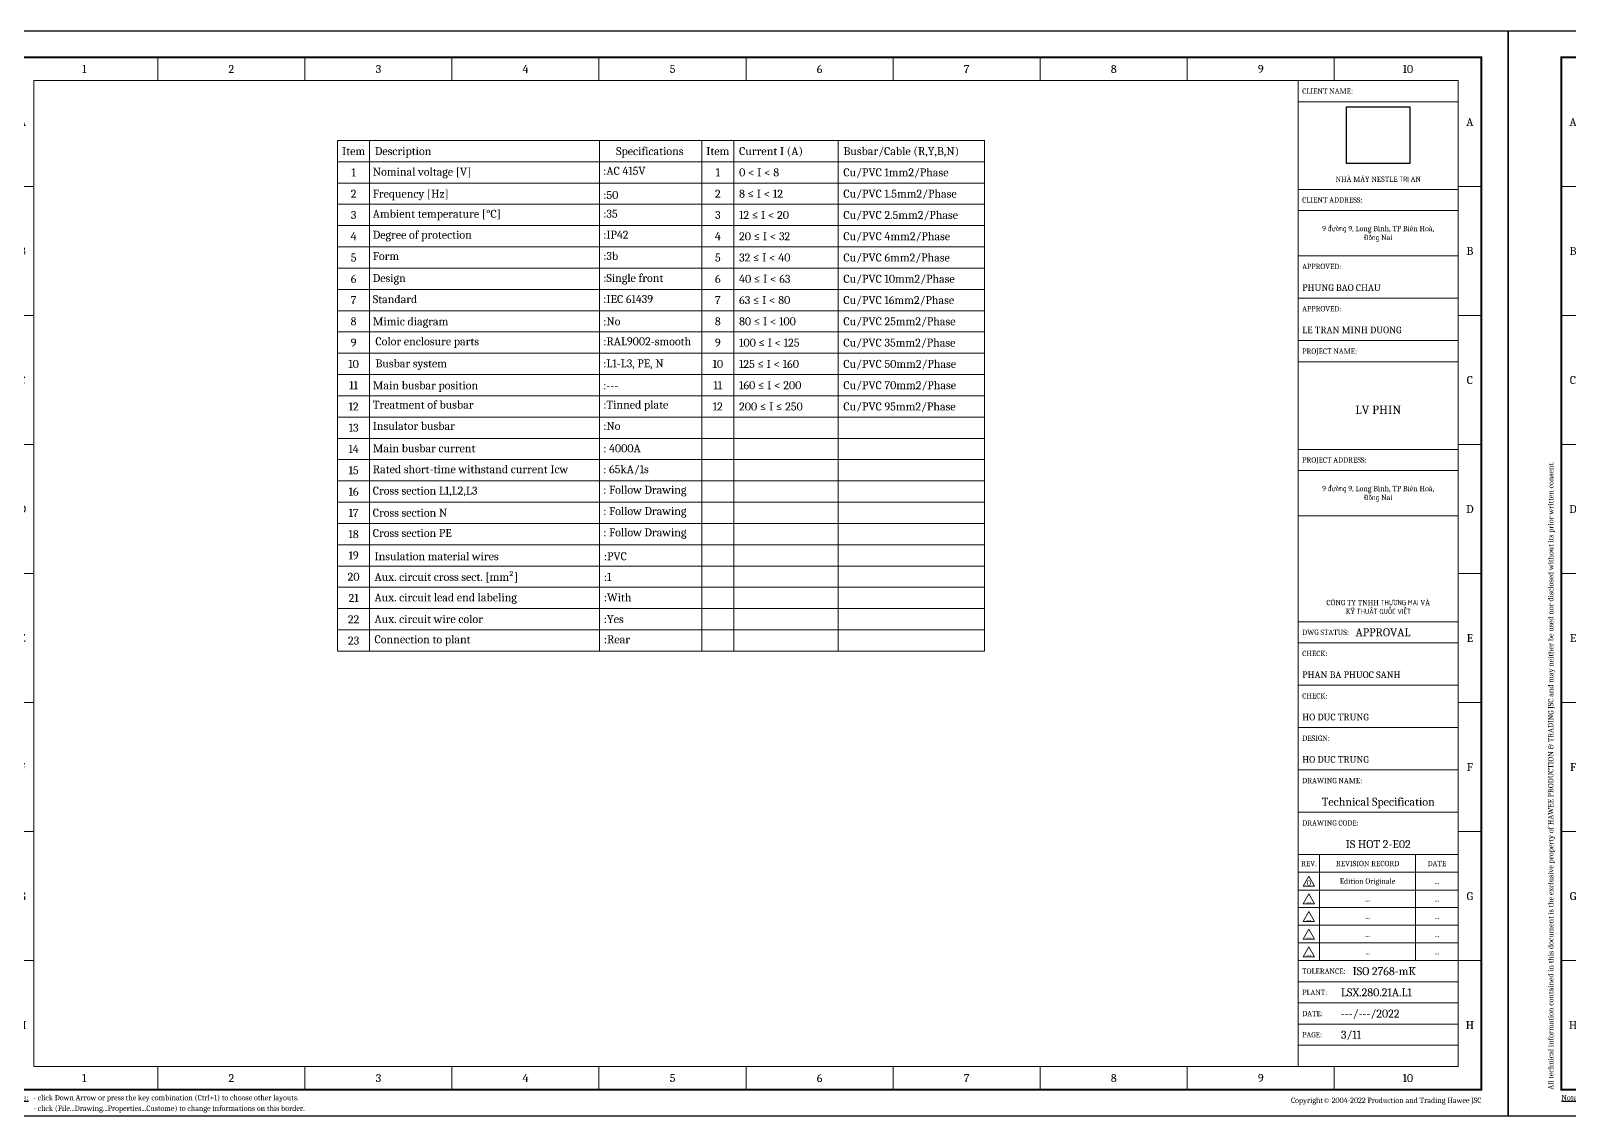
# Model space of a CAD drawing. Header units: millimetres. Extents: x -116965 to 323937, y 291661 to 566926.
# Drawn here: x -82912 to -74837, y 312088 to 317790 of the extents above; entities that cross this region are included whole.
import ezdxf
from ezdxf.enums import TextEntityAlignment as Align

# ---------------------------------------------------------------- set-up
doc = ezdxf.new("R2010")
doc.units = ezdxf.units.MM
doc.layers.get('0').update_dxf_attribs({"lineweight": 18})
doc.styles.add('hwBorder', font='Cambria.ttf')
doc.styles.add('hwTech', font='Cambria.ttf')
picture_1 = doc.add_image_def('image1.png', size_in_pixel=(430, 385))

# ---------------------------------------------------------------- blocks, each defined once
blk = doc.blocks.new('*U1980')
at = {"color": 5}
for p, q in [((37.57, 198.62), (37.57, 194.28)), ((65.14, 198.62), (65.14, 194.28)), ((92.7, 198.62), (92.7, 194.28)), ((120.27, 198.62), (120.27, 194.28)), ((147.84, 198.62), (147.84, 194.28)), ((175.41, 198.62), (175.41, 194.28)), ((202.98, 198.62), (202.98, 194.28)), ((230.54, 198.62), (230.54, 194.28)), ((258.11, 198.62), (258.11, 194.28)), ((10, 174.42), (14.34, 174.42)), ((285.68, 174.42), (281.34, 174.42)), ((10, 150.22), (14.34, 150.22)), ((285.68, 150.22), (281.34, 150.22)), ((10, 126.01), (14.34, 126.01)), ((285.68, 126.01), (281.34, 126.01)), ((10, 101.81), (14.34, 101.81)), ((285.68, 101.81), (281.34, 101.81)), ((10, 77.61), (14.34, 77.61)), ((285.68, 77.61), (281.34, 77.61)), ((10, 53.41), (14.34, 53.41)), ((285.68, 53.41), (281.34, 53.41)), ((10, 29.2), (14.34, 29.2)), ((285.68, 29.2), (281.34, 29.2)), ((37.57, 5), (37.57, 9.34)), ((65.14, 5), (65.14, 9.34)), ((92.7, 5), (92.7, 9.34)), ((120.27, 5), (120.27, 9.34)), ((147.84, 5), (147.84, 9.34)), ((175.41, 5), (175.41, 9.34)), ((202.98, 5), (202.98, 9.34)), ((230.54, 5), (230.54, 9.34)), ((258.11, 5), (258.11, 9.34))]:
    blk.add_line(p, q, dxfattribs=at)
at = {"color": 5, "const_width": 0.35}
blk.add_lwpolyline([(10, 198.62), (285.68, 198.62), (285.68, 5), (10, 5)], close=True, dxfattribs=at)
at = {"color": 5}
for points in [[(14.34, 194.28), (281.34, 194.28), (281.34, 9.34), (14.34, 9.34)], [(251.34, 194.28), (281.34, 194.28), (281.34, 190.31), (251.34, 190.31)], [(251.34, 190.31), (281.34, 190.31), (281.34, 173.87), (251.34, 173.87)], [(251.34, 173.87), (281.34, 173.87), (281.34, 169.9), (251.34, 169.9)], [(251.34, 173.87), (281.34, 173.87), (281.34, 169.9), (251.34, 169.9)], [(251.34, 169.9), (281.34, 169.9), (281.34, 153.45), (251.34, 153.45)], [(251.34, 169.9), (281.34, 169.9), (281.34, 161.4), (251.34, 161.4)], [(251.34, 161.4), (281.34, 161.4), (281.34, 153.45), (251.34, 153.45)], [(251.34, 153.45), (281.34, 153.45), (281.34, 145.51), (251.34, 145.51)], [(251.34, 145.51), (281.34, 145.51), (281.34, 141.54), (251.34, 141.54)], [(251.34, 141.54), (281.34, 141.54), (281.34, 125.1), (251.34, 125.1)], [(251.34, 125.1), (281.34, 125.1), (281.34, 121.12), (251.34, 121.12)], [(251.34, 121.12), (281.34, 121.12), (281.34, 112.63), (251.34, 112.63)], [(251.34, 92.76), (281.34, 92.76), (281.34, 112.63), (251.34, 112.63)], [(251.34, 92.76), (281.34, 92.76), (281.34, 88.79), (251.34, 88.79)], [(251.34, 80.85), (281.34, 80.85), (281.34, 88.79), (251.34, 88.79)], [(251.34, 72.9), (281.34, 72.9), (281.34, 80.85), (251.34, 80.85)], [(251.34, 64.96), (281.34, 64.96), (281.34, 72.9), (251.34, 72.9)], [(251.34, 57.01), (281.34, 57.01), (281.34, 64.96), (251.34, 64.96)], [(251.34, 49.07), (281.34, 49.07), (281.34, 57.01), (251.34, 57.01)], [(251.34, 49.07), (255.34, 49.07), (255.34, 45.76), (251.34, 45.76)], [(255.34, 49.07), (273.34, 49.07), (273.34, 45.76), (255.34, 45.76)], [(273.34, 49.07), (281.34, 49.07), (281.34, 45.76), (273.34, 45.76)], [(251.34, 45.76), (255.34, 45.76), (255.34, 42.44), (251.34, 42.44)], [(255.34, 45.76), (273.34, 45.76), (273.34, 42.44), (255.34, 42.44)], [(273.34, 45.76), (281.34, 45.76), (281.34, 42.44), (273.34, 42.44)], [(251.34, 42.44), (255.34, 42.44), (255.34, 39.13), (251.34, 39.13)], [(255.34, 42.44), (273.34, 42.44), (273.34, 39.13), (255.34, 39.13)], [(273.34, 42.44), (281.34, 42.44), (281.34, 39.13), (273.34, 39.13)], [(251.34, 39.13), (255.34, 39.13), (255.34, 35.82), (251.34, 35.82)], [(255.34, 39.13), (273.34, 39.13), (273.34, 35.82), (255.34, 35.82)], [(273.34, 39.13), (281.34, 39.13), (281.34, 35.82), (273.34, 35.82)], [(251.34, 35.82), (255.34, 35.82), (255.34, 32.51), (251.34, 32.51)], [(255.34, 35.82), (273.34, 35.82), (273.34, 32.51), (255.34, 32.51)], [(273.34, 35.82), (281.34, 35.82), (281.34, 32.51), (273.34, 32.51)], [(251.34, 32.51), (255.34, 32.51), (255.34, 29.2), (251.34, 29.2)], [(255.34, 32.51), (273.34, 32.51), (273.34, 29.2), (255.34, 29.2)], [(273.34, 32.51), (281.34, 32.51), (281.34, 29.2), (273.34, 29.2)], [(251.34, 29.2), (281.34, 29.2), (281.34, 25.23), (251.34, 25.23)], [(251.34, 25.23), (281.34, 25.23), (281.34, 21.26), (251.34, 21.26)], [(251.34, 21.26), (281.34, 21.26), (281.34, 17.28), (251.34, 17.28)], [(251.34, 17.28), (281.34, 17.28), (281.34, 13.31), (251.34, 13.31)], [(251.34, 13.31), (281.34, 13.31), (281.34, 9.34), (251.34, 9.34)]]:
    blk.add_lwpolyline(points, close=True, dxfattribs=at)
at = {"color": 253}
for points in [[(253.34, 45.04), (252.26, 43.16), (254.42, 43.16)], [(253.34, 41.73), (252.26, 39.85), (254.42, 39.85)], [(253.34, 38.42), (252.26, 36.54), (254.42, 36.54)], [(253.34, 35.11), (252.26, 33.23), (254.42, 33.23)], [(253.34, 31.8), (252.26, 29.92), (254.42, 29.92)]]:
    blk.add_lwpolyline(points, close=True, dxfattribs=at)
at = {"layer": 'Defpoints', "color": 4}
blk.add_lwpolyline([(0, 203.62), (290.68, 203.62), (290.68, 0), (0, 0)], close=True, dxfattribs=at)
at = {"color": 253, "style": 'hwBorder'}
for s, height, p in [('1', 1.5, (23.78, 196.45)), ('2', 1.5, (51.35, 196.45)), ('3', 1.5, (78.92, 196.45)), ('4', 1.5, (106.49, 196.45)), ('5', 1.5, (134.06, 196.45)), ('6', 1.5, (161.62, 196.45)), ('7', 1.5, (189.19, 196.45)), ('8', 1.5, (216.76, 196.45)), ('9', 1.5, (244.33, 196.45)), ('10', 1.5, (271.89, 196.45)), ('A', 1.5, (12.17, 186.52)), ('A', 1.5, (283.51, 186.52)), ('B', 1.5, (12.17, 162.32)), ('B', 1.5, (283.51, 162.32)), ('C', 1.5, (12.17, 138.11)), ('C', 1.5, (283.51, 138.11)), ('D', 1.5, (12.17, 113.91)), ('D', 1.5, (283.51, 113.91)), ('E', 1.5, (12.17, 89.71)), ('E', 1.5, (283.51, 89.71)), ('F', 1.5, (12.17, 65.51)), ('F', 1.5, (283.51, 65.51)), ('REV.', 1, (253.34, 47.41)), ('REVISION RECORD', 1, (264.34, 47.41)), ('DATE', 1, (277.34, 47.41)), ('G', 1.5, (12.17, 41.3)), ('G', 1.5, (283.51, 41.3)), ('H', 1.5, (12.17, 17.1)), ('H', 1.5, (283.51, 17.1)), ('1', 1.5, (23.78, 7.17)), ('2', 1.5, (51.35, 7.17)), ('3', 1.5, (78.92, 7.17)), ('4', 1.5, (106.49, 7.17)), ('5', 1.5, (134.06, 7.17)), ('6', 1.5, (161.62, 7.17)), ('7', 1.5, (189.19, 7.17)), ('8', 1.5, (216.76, 7.17)), ('9', 1.5, (244.33, 7.17)), ('10', 1.5, (271.89, 7.17))]:
    blk.add_text(s, height=height, dxfattribs=at).set_placement(p, align=Align.MIDDLE_CENTER)
for s, height, p in [('CLIENT NAME:', 1, (252.09, 192.3)), ('CLIENT ADDRESS:', 1, (252.09, 171.88)), ('APPROVED:', 1, (252.09, 159.41)), ('PHUNG BAO CHAU', 1.25, (252.09, 155.44)), ('APPROVED:', 1, (252.09, 151.47)), ('LE TRAN MINH DUONG', 1.25, (252.09, 147.5)), ('PROJECT NAME:', 1, (252.09, 143.52)), ('PROJECT ADDRESS:', 1, (252.09, 123.11)), ('DWG STATUS:', 1, (252.09, 90.78)), ('CHECK:', 1, (252.09, 86.81)), ('PHAN BA PHUOC SANH', 1.25, (252.09, 82.83)), ('CHECK:', 1, (252.09, 78.86)), ('HO DUC TRUNG', 1.25, (252.09, 74.89)), ('DESIGN:', 1, (252.09, 70.92)), ('HO DUC TRUNG', 1.25, (252.09, 66.94)), ('DRAWING NAME:', 1, (252.09, 62.97)), ('DRAWING CODE:', 1, (252.09, 55.02)), ('TOLERANCE:', 1, (252.09, 27.22)), ('PLANT:', 1, (252.09, 23.24)), ('LSX.280.21A.L1', 1.5, (259.34, 23.24)), ('DATE:', 1, (252.09, 19.27)), ('---/---/2022', 1.5, (259.34, 19.27)), ('PAGE:', 1, (252.09, 15.3))]:
    blk.add_text(s, height=height, dxfattribs=at).set_placement(p, align=Align.MIDDLE_LEFT)
blk.add_text('All technical information contained in this document is the exclusive property of HAWEE PRODUCTION & TRADING JSC and may neither be used nor disclosed without its prior written consent. ', height=1, rotation=90, dxfattribs=at).set_placement((8, 5), align=Align.MIDDLE_LEFT)
at = {"color": 6, "style": 'hwBorder'}
blk.add_text('APPROVAL', height=1.5, dxfattribs=at).set_placement((262.09, 90.78), align=Align.MIDDLE_LEFT)
at = {"color": 253, "style": 'hwBorder'}
blk.add_text('Copyright© 2004-2022 Production and Trading Hawee JSC', height=1, dxfattribs=at).set_placement((285.68, 3), align=Align.MIDDLE_RIGHT)
at = {"color": 253, "char_height": 1, "attachment_point": 5, "style": 'hwBorder'}
for s, insert in [('NHÀ MÁY NESTLE TRỊ AN', (266.34, 175.67)), ('CÔNG TY TNHH THƯƠNG MẠI VÀ KỸ THUẬT QUỐC VIỆT', (266.34, 95.42))]:
    blk.add_mtext_dynamic_manual_height_columns(s, width=20.9263, gutter_width=12.5, heights=[0], dxfattribs=dict(at, insert=insert))
at = {"color": 253, "char_height": 1, "width": 30, "attachment_point": 5, "style": 'hwBorder'}
for insert in [(266.34, 165.54), (266.34, 116.77)]:
    blk.add_mtext('9 đường 9, Long Bình, TP Biên Hoà,\\PĐồng Nai', dxfattribs=dict(at, insert=insert))
at = {"color": 253, "insert": (266.34, 132.52), "char_height": 1.6, "width": 30, "attachment_point": 5, "line_spacing_factor": 0.75, "style": 'hwBorder'}
blk.add_mtext('LV PHIN', dxfattribs=at)
at = {"color": 6, "style": 'hwBorder', "flags": 8}
for tag, p in [("DWG'SNAME", (266.34, 59)), ("DWG'SCODE2", (266.34, 51.05))]:
    blk.add_attdef(tag, text='', height=1.5, dxfattribs=at).set_placement(p, align=Align.MIDDLE_CENTER)
at = {"color": 253, "style": 'hwBorder', "flags": 8}
for tag, p in [('REV_0', (253.34, 43.79)), ('REV_MODIFY0', (264.34, 44.1)), ('REV_DATE0', (277.34, 44.1)), ('REV_1', (253.34, 40.48)), ('REV_MODIFY1', (264.34, 40.79)), ('REV_DATE1', (277.34, 40.79)), ('REV_2', (253.34, 37.17)), ('REV_MODIFY2', (264.34, 37.48)), ('REV_DATE2', (277.34, 37.48)), ('REV_MODIFY3', (264.34, 34.17)), ('REV_DATE3', (277.34, 34.17)), ('REV_3', (253.34, 33.86)), ('REV_4', (253.34, 30.55)), ('REV_MODIFY4', (264.34, 30.86)), ('REV_DATE4', (277.34, 30.86))]:
    blk.add_attdef(tag, text='', height=1, dxfattribs=at).set_placement(p, align=Align.MIDDLE_CENTER)
at = {"color": 6, "style": 'hwBorder', "flags": 8}
for tag, p in [('TOLERANCE', (261.54, 27.22)), ('PAGE', (259.34, 15.3))]:
    blk.add_attdef(tag, text='', height=1.5, dxfattribs=at).set_placement(p, align=Align.MIDDLE_LEFT)
at = {"layer": 'Defpoints', "color": 253, "style": 'hwBorder'}
for s, p in [('%%UNote:', (10, 3.5)), ('- click Down Arrow or press the key combination (Ctrl+1) to choose other layouts.', (14.23, 3.5)), ('- click (File...Drawing...Properties...Custome) to change informations on this border.', (14.23, 1.5))]:
    blk.add_text(s, height=1, dxfattribs=at).set_placement(p, align=Align.MIDDLE_LEFT)
at = {"lineweight": -3, "ltscale": 5}
image = blk.add_image(picture_1, insert=(260.4, 178.75), size_in_units=(11.87, 10.63), dxfattribs=at)
image.dxf.flags = 7

msp = doc.modelspace()

# ---------------------------------------------------------------- linework, layer by layer
at = {"color": 0}
for points in [[(-81301.422602, 317101.569188), (-81133.772042, 317101.569188), (-81133.772042, 317213.336228), (-81301.422602, 317213.336228)], [(-81133.772042, 317101.569188), (-79927.632498, 317101.569188), (-79927.632498, 317213.336228), (-81133.772042, 317213.336228)], [(-79927.632498, 317101.569188), (-79389.589136, 317101.569188), (-79389.589136, 317213.336228), (-79927.632498, 317213.336228)], [(-79389.589136, 317101.569188), (-79221.938576, 317101.569188), (-79221.938576, 317213.336228), (-79389.589136, 317213.336228)], [(-79221.938576, 317101.569188), (-78674.745776, 317101.569188), (-78674.745776, 317213.336228), (-79221.938576, 317213.336228)], [(-78674.745776, 317101.569188), (-77906.347376, 317101.569188), (-77906.347376, 317213.336228), (-78674.745776, 317213.336228)], [(-81301.422602, 316989.802148), (-81133.772042, 316989.802148), (-81133.772042, 317101.569188), (-81301.422602, 317101.569188)], [(-81133.772042, 316989.802148), (-79927.632498, 316989.802148), (-79927.632498, 317101.569188), (-81133.772042, 317101.569188)], [(-79927.632498, 316989.802148), (-79389.589136, 316989.802148), (-79389.589136, 317101.569188), (-79927.632498, 317101.569188)], [(-79389.589136, 316989.802148), (-79221.938576, 316989.802148), (-79221.938576, 317101.569188), (-79389.589136, 317101.569188)], [(-79221.938576, 316989.802148), (-78674.745776, 316989.802148), (-78674.745776, 317101.569188), (-79221.938576, 317101.569188)], [(-78674.745776, 316989.802148), (-77906.347376, 316989.802148), (-77906.347376, 317101.569188), (-78674.745776, 317101.569188)], [(-81301.422602, 316878.035108), (-81133.772042, 316878.035108), (-81133.772042, 316989.802148), (-81301.422602, 316989.802148)], [(-81133.772042, 316878.035108), (-79927.632498, 316878.035108), (-79927.632498, 316989.802148), (-81133.772042, 316989.802148)], [(-79927.632498, 316878.035108), (-79389.589136, 316878.035108), (-79389.589136, 316989.802148), (-79927.632498, 316989.802148)], [(-79389.589136, 316878.035108), (-79221.938576, 316878.035108), (-79221.938576, 316989.802148), (-79389.589136, 316989.802148)], [(-79221.938576, 316878.035108), (-78674.745776, 316878.035108), (-78674.745776, 316989.802148), (-79221.938576, 316989.802148)], [(-78674.745776, 316878.035108), (-77906.347376, 316878.035108), (-77906.347376, 316989.802148), (-78674.745776, 316989.802148)], [(-78674.745776, 316878.035108), (-77906.347376, 316878.035108), (-77906.347376, 316989.802148), (-78674.745776, 316989.802148)], [(-81301.422602, 316766.268068), (-81133.772042, 316766.268068), (-81133.772042, 316878.035108), (-81301.422602, 316878.035108)], [(-81133.772042, 316766.268068), (-79927.632498, 316766.268068), (-79927.632498, 316878.035108), (-81133.772042, 316878.035108)], [(-79927.632498, 316766.268068), (-79389.589136, 316766.268068), (-79389.589136, 316878.035108), (-79927.632498, 316878.035108)], [(-79389.589136, 316766.268068), (-79221.938576, 316766.268068), (-79221.938576, 316878.035108), (-79389.589136, 316878.035108)], [(-78674.745776, 316766.268068), (-77906.347376, 316766.268068), (-77906.347376, 316878.035108), (-78674.745776, 316878.035108)], [(-81301.422602, 316654.501028), (-81133.772042, 316654.501028), (-81133.772042, 316766.268068), (-81301.422602, 316766.268068)], [(-81133.772042, 316654.501028), (-79927.632498, 316654.501028), (-79927.632498, 316766.268068), (-81133.772042, 316766.268068)], [(-79927.632498, 316654.501028), (-79389.589136, 316654.501028), (-79389.589136, 316766.268068), (-79927.632498, 316766.268068)], [(-79389.589136, 316654.501028), (-79221.938576, 316654.501028), (-79221.938576, 316766.268068), (-79389.589136, 316766.268068)], [(-79221.938576, 316654.501028), (-78674.745776, 316654.501028), (-78674.745776, 316766.268068), (-79221.938576, 316766.268068)], [(-78674.745776, 316654.501028), (-77906.347376, 316654.501028), (-77906.347376, 316766.268068), (-78674.745776, 316766.268068)], [(-81301.422602, 316542.733988), (-81133.772042, 316542.733988), (-81133.772042, 316654.501028), (-81301.422602, 316654.501028)], [(-81133.772042, 316542.733988), (-79927.632498, 316542.733988), (-79927.632498, 316654.501028), (-81133.772042, 316654.501028)], [(-79927.632498, 316542.733988), (-79389.589136, 316542.733988), (-79389.589136, 316654.501028), (-79927.632498, 316654.501028)], [(-79389.589136, 316542.733988), (-79221.938576, 316542.733988), (-79221.938576, 316654.501028), (-79389.589136, 316654.501028)], [(-78674.745776, 316542.733988), (-77906.347376, 316542.733988), (-77906.347376, 316654.501028), (-78674.745776, 316654.501028)], [(-81301.422602, 316430.966948), (-81133.772042, 316430.966948), (-81133.772042, 316542.733988), (-81301.422602, 316542.733988)], [(-81133.772042, 316430.966948), (-79927.632498, 316430.966948), (-79927.632498, 316542.733988), (-81133.772042, 316542.733988)], [(-79927.632498, 316430.966948), (-79389.589136, 316430.966948), (-79389.589136, 316542.733988), (-79927.632498, 316542.733988)], [(-79389.589136, 316430.966948), (-79221.938576, 316430.966948), (-79221.938576, 316542.733988), (-79389.589136, 316542.733988)], [(-79221.938576, 316430.966948), (-78674.745776, 316430.966948), (-78674.745776, 316542.733988), (-79221.938576, 316542.733988)], [(-78674.745776, 316430.966948), (-77906.347376, 316430.966948), (-77906.347376, 316542.733988), (-78674.745776, 316542.733988)], [(-81301.422602, 316319.199908), (-81133.772042, 316319.199908), (-81133.772042, 316430.966948), (-81301.422602, 316430.966948)], [(-81133.772042, 316319.199908), (-79927.632498, 316319.199908), (-79927.632498, 316430.966948), (-81133.772042, 316430.966948)], [(-79927.632498, 316319.199908), (-79389.589136, 316319.199908), (-79389.589136, 316430.966948), (-79927.632498, 316430.966948)], [(-79389.589136, 316319.199908), (-79221.938576, 316319.199908), (-79221.938576, 316430.966948), (-79389.589136, 316430.966948)], [(-79221.938576, 316319.199908), (-78674.745776, 316319.199908), (-78674.745776, 316430.966948), (-79221.938576, 316430.966948)], [(-78674.745776, 316319.199908), (-77906.347376, 316319.199908), (-77906.347376, 316430.966948), (-78674.745776, 316430.966948)], [(-81301.422602, 316207.432868), (-81133.772042, 316207.432868), (-81133.772042, 316319.199908), (-81301.422602, 316319.199908)], [(-81133.772042, 316207.432868), (-79927.632498, 316207.432868), (-79927.632498, 316319.199908), (-81133.772042, 316319.199908)], [(-79927.632498, 316207.432868), (-79389.589136, 316207.432868), (-79389.589136, 316319.199908), (-79927.632498, 316319.199908)], [(-79389.589136, 316207.432868), (-79221.938576, 316207.432868), (-79221.938576, 316319.199908), (-79389.589136, 316319.199908)], [(-79221.938576, 316207.432868), (-78674.745776, 316207.432868), (-78674.745776, 316319.199908), (-79221.938576, 316319.199908)], [(-78674.745776, 316207.432868), (-77906.347376, 316207.432868), (-77906.347376, 316319.199908), (-78674.745776, 316319.199908)], [(-81301.422602, 316095.665828), (-81133.772042, 316095.665828), (-81133.772042, 316207.432868), (-81301.422602, 316207.432868)], [(-81133.772042, 316095.665828), (-79927.632498, 316095.665828), (-79927.632498, 316207.432868), (-81133.772042, 316207.432868)], [(-79927.632498, 316095.665828), (-79389.589136, 316095.665828), (-79389.589136, 316207.432868), (-79927.632498, 316207.432868)], [(-79389.589136, 316095.665828), (-79221.938576, 316095.665828), (-79221.938576, 316207.432868), (-79389.589136, 316207.432868)], [(-79221.938576, 316095.665828), (-78674.745776, 316095.665828), (-78674.745776, 316207.432868), (-79221.938576, 316207.432868)], [(-78674.745776, 316095.665828), (-77906.347376, 316095.665828), (-77906.347376, 316207.432868), (-78674.745776, 316207.432868)], [(-81301.422602, 315983.898788), (-81133.772042, 315983.898788), (-81133.772042, 316095.665828), (-81301.422602, 316095.665828)], [(-81133.772042, 315983.898788), (-79927.632498, 315983.898788), (-79927.632498, 316095.665828), (-81133.772042, 316095.665828)], [(-79927.632498, 315983.898788), (-79389.589136, 315983.898788), (-79389.589136, 316095.665828), (-79927.632498, 316095.665828)], [(-79389.589136, 315983.898788), (-79221.938576, 315983.898788), (-79221.938576, 316095.665828), (-79389.589136, 316095.665828)], [(-79221.938576, 315983.898788), (-78674.745776, 315983.898788), (-78674.745776, 316095.665828), (-79221.938576, 316095.665828)], [(-78674.745776, 315983.898788), (-77906.347376, 315983.898788), (-77906.347376, 316095.665828), (-78674.745776, 316095.665828)], [(-81301.422602, 315872.131748), (-81133.772042, 315872.131748), (-81133.772042, 315983.898788), (-81301.422602, 315983.898788)], [(-81133.772042, 315872.131748), (-79927.632498, 315872.131748), (-79927.632498, 315983.898788), (-81133.772042, 315983.898788)], [(-79927.632498, 315872.131748), (-79389.589136, 315872.131748), (-79389.589136, 315983.898788), (-79927.632498, 315983.898788)], [(-79389.589136, 315872.131748), (-79221.938576, 315872.131748), (-79221.938576, 315983.898788), (-79389.589136, 315983.898788)], [(-79221.938576, 315872.131748), (-78674.745776, 315872.131748), (-78674.745776, 315983.898788), (-79221.938576, 315983.898788)], [(-78674.745776, 315872.131748), (-77906.347376, 315872.131748), (-77906.347376, 315983.898788), (-78674.745776, 315983.898788)], [(-81301.422602, 315760.364708), (-81133.772042, 315760.364708), (-81133.772042, 315872.131748), (-81301.422602, 315872.131748)], [(-81133.772042, 315760.364708), (-79927.632498, 315760.364708), (-79927.632498, 315872.131748), (-81133.772042, 315872.131748)], [(-79927.632498, 315760.364708), (-79389.589136, 315760.364708), (-79389.589136, 315872.131748), (-79927.632498, 315872.131748)], [(-79389.589136, 315760.364708), (-79221.938576, 315760.364708), (-79221.938576, 315872.131748), (-79389.589136, 315872.131748)], [(-79221.938576, 315760.364708), (-78674.745776, 315760.364708), (-78674.745776, 315872.131748), (-79221.938576, 315872.131748)], [(-78674.745776, 315760.364708), (-77906.347376, 315760.364708), (-77906.347376, 315872.131748), (-78674.745776, 315872.131748)], [(-81301.422602, 315648.597668), (-81133.772042, 315648.597668), (-81133.772042, 315760.364708), (-81301.422602, 315760.364708)], [(-81133.772042, 315648.597668), (-79927.632498, 315648.597668), (-79927.632498, 315760.364708), (-81133.772042, 315760.364708)], [(-79927.632498, 315648.597668), (-79389.589136, 315648.597668), (-79389.589136, 315760.364708), (-79927.632498, 315760.364708)], [(-79389.589136, 315648.597668), (-79221.938576, 315648.597668), (-79221.938576, 315760.364708), (-79389.589136, 315760.364708)], [(-79221.938576, 315648.597668), (-78674.745776, 315648.597668), (-78674.745776, 315760.364708), (-79221.938576, 315760.364708)], [(-78674.745776, 315648.597668), (-77906.347376, 315648.597668), (-77906.347376, 315760.364708), (-78674.745776, 315760.364708)], [(-81301.422602, 315536.830628), (-81133.772042, 315536.830628), (-81133.772042, 315648.597668), (-81301.422602, 315648.597668)], [(-81133.772042, 315536.830628), (-79927.632498, 315536.830628), (-79927.632498, 315648.597668), (-81133.772042, 315648.597668)], [(-79927.632498, 315536.830628), (-79389.589136, 315536.830628), (-79389.589136, 315648.597668), (-79927.632498, 315648.597668)], [(-79389.589136, 315536.830628), (-79221.938576, 315536.830628), (-79221.938576, 315648.597668), (-79389.589136, 315648.597668)], [(-79221.938576, 315536.830628), (-78674.745776, 315536.830628), (-78674.745776, 315648.597668), (-79221.938576, 315648.597668)], [(-78674.745776, 315536.830628), (-77906.347376, 315536.830628), (-77906.347376, 315648.597668), (-78674.745776, 315648.597668)], [(-81301.422602, 315425.063588), (-81133.772042, 315425.063588), (-81133.772042, 315536.830628), (-81301.422602, 315536.830628)], [(-81133.772042, 315425.063588), (-79927.632498, 315425.063588), (-79927.632498, 315536.830628), (-81133.772042, 315536.830628)], [(-79927.632498, 315425.063588), (-79389.589136, 315425.063588), (-79389.589136, 315536.830628), (-79927.632498, 315536.830628)], [(-79389.589136, 315425.063588), (-79221.938576, 315425.063588), (-79221.938576, 315536.830628), (-79389.589136, 315536.830628)], [(-79221.938576, 315425.063588), (-78674.745776, 315425.063588), (-78674.745776, 315536.830628), (-79221.938576, 315536.830628)], [(-78674.745776, 315425.063588), (-77906.347376, 315425.063588), (-77906.347376, 315536.830628), (-78674.745776, 315536.830628)], [(-81301.422602, 315313.296548), (-81133.772042, 315313.296548), (-81133.772042, 315425.063588), (-81301.422602, 315425.063588)], [(-81133.772042, 315313.296548), (-79927.632498, 315313.296548), (-79927.632498, 315425.063588), (-81133.772042, 315425.063588)], [(-79927.632498, 315313.296548), (-79389.589136, 315313.296548), (-79389.589136, 315425.063588), (-79927.632498, 315425.063588)], [(-79389.589136, 315313.296548), (-79221.938576, 315313.296548), (-79221.938576, 315425.063588), (-79389.589136, 315425.063588)], [(-79221.938576, 315313.296548), (-78674.745776, 315313.296548), (-78674.745776, 315425.063588), (-79221.938576, 315425.063588)], [(-78674.745776, 315313.296548), (-77906.347376, 315313.296548), (-77906.347376, 315425.063588), (-78674.745776, 315425.063588)], [(-81301.422602, 315201.529508), (-81133.772042, 315201.529508), (-81133.772042, 315313.296548), (-81301.422602, 315313.296548)], [(-81133.772042, 315201.529508), (-79927.632498, 315201.529508), (-79927.632498, 315313.296548), (-81133.772042, 315313.296548)], [(-79927.632498, 315201.529508), (-79389.589136, 315201.529508), (-79389.589136, 315313.296548), (-79927.632498, 315313.296548)], [(-79389.589136, 315201.529508), (-79221.938576, 315201.529508), (-79221.938576, 315313.296548), (-79389.589136, 315313.296548)], [(-79221.938576, 315201.529508), (-78674.745776, 315201.529508), (-78674.745776, 315313.296548), (-79221.938576, 315313.296548)], [(-78674.745776, 315201.529508), (-77906.347376, 315201.529508), (-77906.347376, 315313.296548), (-78674.745776, 315313.296548)], [(-81301.422602, 315089.762468), (-81133.772042, 315089.762468), (-81133.772042, 315201.529508), (-81301.422602, 315201.529508)], [(-81133.772042, 315089.762468), (-79927.632498, 315089.762468), (-79927.632498, 315201.529508), (-81133.772042, 315201.529508)], [(-79927.632498, 315089.762468), (-79389.589136, 315089.762468), (-79389.589136, 315201.529508), (-79927.632498, 315201.529508)], [(-79389.589136, 315089.762468), (-79221.938576, 315089.762468), (-79221.938576, 315201.529508), (-79389.589136, 315201.529508)], [(-79221.938576, 315089.762468), (-78674.745776, 315089.762468), (-78674.745776, 315201.529508), (-79221.938576, 315201.529508)], [(-78674.745776, 315089.762468), (-77906.347376, 315089.762468), (-77906.347376, 315201.529508), (-78674.745776, 315201.529508)], [(-81301.422602, 314977.995428), (-81133.772042, 314977.995428), (-81133.772042, 315089.762468), (-81301.422602, 315089.762468)], [(-81133.772042, 314977.995428), (-79927.632498, 314977.995428), (-79927.632498, 315089.762468), (-81133.772042, 315089.762468)], [(-79927.632498, 314977.995428), (-79389.589136, 314977.995428), (-79389.589136, 315089.762468), (-79927.632498, 315089.762468)], [(-79389.589136, 314977.995428), (-79221.938576, 314977.995428), (-79221.938576, 315089.762468), (-79389.589136, 315089.762468)], [(-79221.938576, 314977.995428), (-78674.745776, 314977.995428), (-78674.745776, 315089.762468), (-79221.938576, 315089.762468)], [(-78674.745776, 314977.995428), (-77906.347376, 314977.995428), (-77906.347376, 315089.762468), (-78674.745776, 315089.762468)], [(-81301.422602, 314866.228388), (-81133.772042, 314866.228388), (-81133.772042, 314977.995428), (-81301.422602, 314977.995428)], [(-81133.772042, 314866.228388), (-79927.632498, 314866.228388), (-79927.632498, 314977.995428), (-81133.772042, 314977.995428)], [(-79927.632498, 314866.228388), (-79389.589136, 314866.228388), (-79389.589136, 314977.995428), (-79927.632498, 314977.995428)], [(-79389.589136, 314866.228388), (-79221.938576, 314866.228388), (-79221.938576, 314977.995428), (-79389.589136, 314977.995428)], [(-79221.938576, 314866.228388), (-78674.745776, 314866.228388), (-78674.745776, 314977.995428), (-79221.938576, 314977.995428)], [(-78674.745776, 314866.228388), (-77906.347376, 314866.228388), (-77906.347376, 314977.995428), (-78674.745776, 314977.995428)], [(-81301.422602, 314754.461348), (-81133.772042, 314754.461348), (-81133.772042, 314866.228388), (-81301.422602, 314866.228388)], [(-81133.772042, 314754.461348), (-79927.632498, 314754.461348), (-79927.632498, 314866.228388), (-81133.772042, 314866.228388)], [(-79927.632498, 314754.461348), (-79389.589136, 314754.461348), (-79389.589136, 314866.228388), (-79927.632498, 314866.228388)], [(-79389.589136, 314754.461348), (-79221.938576, 314754.461348), (-79221.938576, 314866.228388), (-79389.589136, 314866.228388)], [(-79221.938576, 314754.461348), (-78674.745776, 314754.461348), (-78674.745776, 314866.228388), (-79221.938576, 314866.228388)], [(-78674.745776, 314754.461348), (-77906.347376, 314754.461348), (-77906.347376, 314866.228388), (-78674.745776, 314866.228388)], [(-81301.422602, 314642.694308), (-81133.772042, 314642.694308), (-81133.772042, 314754.461348), (-81301.422602, 314754.461348)], [(-81133.772042, 314642.694308), (-79927.632498, 314642.694308), (-79927.632498, 314754.461348), (-81133.772042, 314754.461348)], [(-79927.632498, 314642.694308), (-79389.589136, 314642.694308), (-79389.589136, 314754.461348), (-79927.632498, 314754.461348)], [(-79389.589136, 314642.694308), (-79221.938576, 314642.694308), (-79221.938576, 314754.461348), (-79389.589136, 314754.461348)], [(-79221.938576, 314642.694308), (-78674.745776, 314642.694308), (-78674.745776, 314754.461348), (-79221.938576, 314754.461348)], [(-78674.745776, 314642.694308), (-77906.347376, 314642.694308), (-77906.347376, 314754.461348), (-78674.745776, 314754.461348)], [(-81301.422602, 314530.927268), (-81133.772042, 314530.927268), (-81133.772042, 314642.694308), (-81301.422602, 314642.694308)], [(-81133.772042, 314530.927268), (-79927.632498, 314530.927268), (-79927.632498, 314642.694308), (-81133.772042, 314642.694308)], [(-79927.632498, 314530.927268), (-79389.589136, 314530.927268), (-79389.589136, 314642.694308), (-79927.632498, 314642.694308)], [(-79389.589136, 314530.927268), (-79221.938576, 314530.927268), (-79221.938576, 314642.694308), (-79389.589136, 314642.694308)], [(-79221.938576, 314530.927268), (-78674.745776, 314530.927268), (-78674.745776, 314642.694308), (-79221.938576, 314642.694308)], [(-78674.745776, 314530.927268), (-77906.347376, 314530.927268), (-77906.347376, 314642.694308), (-78674.745776, 314642.694308)]]:
    msp.add_lwpolyline(points, close=True, dxfattribs=at)

# ---------------------------------------------------------------- block references
at = {"ltscale": 5}
ref = msp.add_blockref('*U1980', (-83296.99254, 312088.154046), dxfattribs=dict(at, xscale=28, yscale=28, zscale=28))
ref.add_attrib("DWG'SNAME", 'Technical Specification', dxfattribs={"color": 6, "height": 42, "style": 'hwBorder', "flags": 8}).set_placement((-75839.48654, 313740.084046), align=Align.MIDDLE_CENTER)
ref.add_attrib("DWG'SCODE2", 'IS HOT 2-E02', dxfattribs={"color": 6, "height": 42, "style": 'hwBorder', "flags": 8}).set_placement((-75839.48654, 313517.615646), align=Align.MIDDLE_CENTER)
ref.add_attrib('PAGE', '3/11', dxfattribs={"color": 6, "height": 42, "style": 'hwBorder', "flags": 8}).set_placement((-76035.48654, 312516.509246), align=Align.MIDDLE_LEFT)
ref.add_attrib('TOLERANCE', 'ISO 2768-mK', dxfattribs={"color": 6, "height": 42, "style": 'hwBorder'}).set_placement((-75973.88654, 312850.210446), align=Align.MIDDLE_LEFT)
ref.add_attrib('REV_0', '0', dxfattribs={"color": 253, "height": 28, "style": 'hwBorder', "flags": 8}).set_placement((-76203.48654, 313314.206846), align=Align.MIDDLE_CENTER)
ref.add_attrib('REV_DATE0', '...', dxfattribs={"color": 253, "height": 28, "style": 'hwBorder', "flags": 8}).set_placement((-75531.48654, 313322.956846), align=Align.MIDDLE_CENTER)
ref.add_attrib('REV_MODIFY0', 'Edition Originale', dxfattribs={"color": 253, "height": 28, "style": 'hwBorder', "flags": 8}).set_placement((-75895.48654, 313322.956846), align=Align.MIDDLE_CENTER)
ref.add_attrib('REV_1', '...', dxfattribs={"color": 253, "height": 28, "style": 'hwBorder', "flags": 8}).set_placement((-76203.48654, 313221.510046), align=Align.MIDDLE_CENTER)
ref.add_attrib('REV_DATE1', '...', dxfattribs={"color": 253, "height": 28, "style": 'hwBorder', "flags": 8}).set_placement((-75531.48654, 313230.260046), align=Align.MIDDLE_CENTER)
ref.add_attrib('REV_MODIFY1', '...', dxfattribs={"color": 253, "height": 28, "style": 'hwBorder', "flags": 8}).set_placement((-75895.48654, 313230.260046), align=Align.MIDDLE_CENTER)
ref.add_attrib('REV_2', '...', dxfattribs={"color": 253, "height": 28, "style": 'hwBorder', "flags": 8}).set_placement((-76203.48654, 313128.816046), align=Align.MIDDLE_CENTER)
ref.add_attrib('REV_DATE2', '...', dxfattribs={"color": 253, "height": 28, "style": 'hwBorder', "flags": 8}).set_placement((-75531.48654, 313137.566046), align=Align.MIDDLE_CENTER)
ref.add_attrib('REV_MODIFY2', '...', dxfattribs={"color": 253, "height": 28, "style": 'hwBorder', "flags": 8}).set_placement((-75895.48654, 313137.566046), align=Align.MIDDLE_CENTER)
ref.add_attrib('REV_3', '...', dxfattribs={"color": 253, "height": 28, "style": 'hwBorder', "flags": 8}).set_placement((-76203.48654, 313036.122046), align=Align.MIDDLE_CENTER)
ref.add_attrib('REV_DATE3', '...', dxfattribs={"color": 253, "height": 28, "style": 'hwBorder', "flags": 8}).set_placement((-75531.48654, 313044.872046), align=Align.MIDDLE_CENTER)
ref.add_attrib('REV_MODIFY3', '...', dxfattribs={"color": 253, "height": 28, "style": 'hwBorder', "flags": 8}).set_placement((-75895.48654, 313044.872046), align=Align.MIDDLE_CENTER)
ref.add_attrib('REV_4', '...', dxfattribs={"color": 253, "height": 28, "style": 'hwBorder', "flags": 8}).set_placement((-76203.48654, 312943.425246), align=Align.MIDDLE_CENTER)
ref.add_attrib('REV_DATE4', '...', dxfattribs={"color": 253, "height": 28, "style": 'hwBorder', "flags": 8}).set_placement((-75531.48654, 312952.175246), align=Align.MIDDLE_CENTER)
ref.add_attrib('REV_MODIFY4', '...', dxfattribs={"color": 253, "height": 28, "style": 'hwBorder', "flags": 8}).set_placement((-75895.48654, 312952.175246), align=Align.MIDDLE_CENTER)
ref = msp.add_blockref('*U1980', (-75157.982352, 312088.154046), dxfattribs=dict(at, xscale=28, yscale=28, zscale=28))
ref.add_attrib("DWG'SNAME", 'Notes and Legends', dxfattribs={"color": 6, "height": 42, "style": 'hwBorder', "flags": 8}).set_placement((-67700.476352, 313740.084046), align=Align.MIDDLE_CENTER)
ref.add_attrib("DWG'SCODE2", 'IS HOT 2-E03', dxfattribs={"color": 6, "height": 42, "style": 'hwBorder', "flags": 8}).set_placement((-67700.476352, 313517.615646), align=Align.MIDDLE_CENTER)
ref.add_attrib('PAGE', '4/11', dxfattribs={"color": 6, "height": 42, "style": 'hwBorder', "flags": 8}).set_placement((-67896.476352, 312516.509246), align=Align.MIDDLE_LEFT)
ref.add_attrib('TOLERANCE', 'ISO 2768-mK', dxfattribs={"color": 6, "height": 42, "style": 'hwBorder'}).set_placement((-67834.876352, 312850.210446), align=Align.MIDDLE_LEFT)
ref.add_attrib('REV_0', '0', dxfattribs={"color": 253, "height": 28, "style": 'hwBorder', "flags": 8}).set_placement((-68064.476352, 313314.206846), align=Align.MIDDLE_CENTER)
ref.add_attrib('REV_DATE0', '...', dxfattribs={"color": 253, "height": 28, "style": 'hwBorder', "flags": 8}).set_placement((-67392.476352, 313322.956846), align=Align.MIDDLE_CENTER)
ref.add_attrib('REV_MODIFY0', 'Edition Originale', dxfattribs={"color": 253, "height": 28, "style": 'hwBorder', "flags": 8}).set_placement((-67756.476352, 313322.956846), align=Align.MIDDLE_CENTER)
ref.add_attrib('REV_1', '...', dxfattribs={"color": 253, "height": 28, "style": 'hwBorder', "flags": 8}).set_placement((-68064.476352, 313221.510046), align=Align.MIDDLE_CENTER)
ref.add_attrib('REV_DATE1', '...', dxfattribs={"color": 253, "height": 28, "style": 'hwBorder', "flags": 8}).set_placement((-67392.476352, 313230.260046), align=Align.MIDDLE_CENTER)
ref.add_attrib('REV_MODIFY1', '...', dxfattribs={"color": 253, "height": 28, "style": 'hwBorder', "flags": 8}).set_placement((-67756.476352, 313230.260046), align=Align.MIDDLE_CENTER)
ref.add_attrib('REV_2', '...', dxfattribs={"color": 253, "height": 28, "style": 'hwBorder', "flags": 8}).set_placement((-68064.476352, 313128.816046), align=Align.MIDDLE_CENTER)
ref.add_attrib('REV_DATE2', '...', dxfattribs={"color": 253, "height": 28, "style": 'hwBorder', "flags": 8}).set_placement((-67392.476352, 313137.566046), align=Align.MIDDLE_CENTER)
ref.add_attrib('REV_MODIFY2', '...', dxfattribs={"color": 253, "height": 28, "style": 'hwBorder', "flags": 8}).set_placement((-67756.476352, 313137.566046), align=Align.MIDDLE_CENTER)
ref.add_attrib('REV_3', '...', dxfattribs={"color": 253, "height": 28, "style": 'hwBorder', "flags": 8}).set_placement((-68064.476352, 313036.122046), align=Align.MIDDLE_CENTER)
ref.add_attrib('REV_DATE3', '...', dxfattribs={"color": 253, "height": 28, "style": 'hwBorder', "flags": 8}).set_placement((-67392.476352, 313044.872046), align=Align.MIDDLE_CENTER)
ref.add_attrib('REV_MODIFY3', '...', dxfattribs={"color": 253, "height": 28, "style": 'hwBorder', "flags": 8}).set_placement((-67756.476352, 313044.872046), align=Align.MIDDLE_CENTER)
ref.add_attrib('REV_4', '...', dxfattribs={"color": 253, "height": 28, "style": 'hwBorder', "flags": 8}).set_placement((-68064.476352, 312943.425246), align=Align.MIDDLE_CENTER)
ref.add_attrib('REV_DATE4', '...', dxfattribs={"color": 253, "height": 28, "style": 'hwBorder', "flags": 8}).set_placement((-67392.476352, 312952.175246), align=Align.MIDDLE_CENTER)
ref.add_attrib('REV_MODIFY4', '...', dxfattribs={"color": 253, "height": 28, "style": 'hwBorder', "flags": 8}).set_placement((-67756.476352, 312952.175246), align=Align.MIDDLE_CENTER)

# ---------------------------------------------------------------- texts
at = {"color": 3, "style": 'hwTech'}
for p in [(-81217.597324, 317157.452708), (-79305.763858, 317157.452708)]:
    msp.add_text('Item', height=42, dxfattribs=at).set_placement(p, align=Align.MIDDLE_CENTER)
for s, p in [('Description', (-81105.830282, 317157.452708)), ('Specifications', (-79839.908268, 317157.452708)), ('Current I (A)', (-79193.996816, 317157.452708)), ('Busbar/Cable (R,Y,B,N)', (-78646.804016, 317157.452708))]:
    msp.add_text(s, height=42, dxfattribs=at).set_placement(p, align=Align.MIDDLE_LEFT)
at = {"color": 0, "style": 'hwTech'}
for s, p in [('1', (-81217.59732, 317045.685667)), ('1', (-79305.763854, 317045.685667)), ('2', (-81217.59732, 316933.918627)), ('2', (-79305.763854, 316933.918627)), ('3', (-81217.59732, 316822.151587)), ('3', (-79305.763854, 316822.151587)), ('4', (-81217.59732, 316710.384547)), ('4', (-79305.763854, 316710.384547)), ('5', (-81217.59732, 316598.617507)), ('5', (-79305.763854, 316598.617507)), ('6', (-81217.59732, 316486.850467)), ('6', (-79305.763854, 316486.850467)), ('7', (-81217.59732, 316375.083427)), ('7', (-79305.763854, 316375.083427)), ('8', (-81217.59732, 316263.316387)), ('8', (-79305.763854, 316263.316387)), ('9', (-81217.59732, 316151.549347)), ('9', (-79305.763854, 316151.549347)), ('10', (-81217.59732, 316039.782307)), ('10', (-79305.763854, 316039.782307)), ('11', (-81217.59732, 315928.015267)), ('11', (-79305.763854, 315928.015267)), ('12', (-81217.59732, 315816.248227)), ('12', (-79305.763854, 315816.248227)), ('13', (-81217.59732, 315704.481187)), ('14', (-81217.59732, 315592.714147)), ('15', (-81217.59732, 315480.947107)), ('16', (-81217.59732, 315369.180067)), ('17', (-81217.59732, 315257.413027)), ('18', (-81217.59732, 315145.645987)), ('19', (-81217.59732, 315033.878947)), ('20', (-81217.59732, 314922.111907)), ('21', (-81217.59732, 314810.344867)), ('22', (-81217.59732, 314698.577827)), ('23', (-81217.59732, 314586.810787))]:
    msp.add_text(s, height=42, dxfattribs=at).set_placement(p, align=Align.MIDDLE_CENTER)
for s, p in [('Nominal voltage [V] ', (-81116.954249, 317049.247125)), (':AC 415V ', (-79907.26556, 317053.991328)), ('0 < I < 8', (-79193.996816, 317045.685668)), ('Cu/PVC 1mm2/Phase', (-78646.804016, 317045.685668)), ('Frequency [Hz] ', (-81116.954249, 316933.700674)), (':50', (-79907.26556, 316926.88663)), ('8 ≤ I < 12', (-79193.996816, 316933.918628)), ('Cu/PVC 1.5mm2/Phase', (-78646.804016, 316933.918628)), ('Ambient temperature [°C] ', (-81116.954249, 316828.276687)), (':35', (-79907.26556, 316828.891498)), ('12 ≤ I < 20', (-79193.996816, 316822.151588)), ('Cu/PVC 2.5mm2/Phase', (-78646.804016, 316822.151588)), ('Degree of protection ', (-81116.954249, 316717.974293)), (':IP42', (-79907.26556, 316718.589104)), ('20 ≤ I < 32', (-79193.996816, 316710.384548)), ('Cu/PVC 4mm2/Phase', (-78646.804016, 316710.384548)), ('Form', (-81116.954249, 316606.207253)), (':3b', (-79907.26556, 316606.822064)), ('32 ≤ I < 40', (-79193.996816, 316598.617508)), ('Cu/PVC 6mm2/Phase', (-78646.804016, 316598.617508)), ('Design ', (-81116.954249, 316490.605909)), (':Single front ', (-79907.26556, 316491.22072)), ('40 ≤ I < 63', (-79193.996816, 316486.850468)), ('Cu/PVC 10mm2/Phase', (-78646.804016, 316486.850468)), ('Standard ', (-81116.954249, 316379.891352)), (':IEC 61439 ', (-79907.26556, 316380.506162)), ('63 ≤ I < 80', (-79193.996816, 316375.083428)), ('Cu/PVC 16mm2/Phase', (-78646.804016, 316375.083428)), ('Mimic diagram ', (-81116.954249, 316263.072927)), (':No', (-79907.26556, 316263.687738)), ('80 ≤ I < 100', (-79193.996816, 316263.316388)), ('Cu/PVC 25mm2/Phase', (-78646.804016, 316263.316388)), ('^IColor enclosure parts ', (-81116.954249, 316158.328925)), (':RAL9002-smooth', (-79907.26556, 316158.328925)), ('100 ≤ I < 125', (-79193.996816, 316151.549348)), ('Cu/PVC 35mm2/Phase', (-78646.804016, 316151.549348)), ('^IBusbar system ', (-81116.954249, 316042.421066)), (':L1-L3, PE, N ', (-79907.26556, 316042.421066)), ('125 ≤ I < 160', (-79193.996816, 316039.782308)), ('Cu/PVC 50mm2/Phase', (-78646.804016, 316039.782308)), ('Main busbar position ', (-81116.954249, 315926.994483)), (':---', (-79907.26556, 315926.994483)), ('160 ≤ I < 200', (-79193.996816, 315928.015268)), ('Cu/PVC 70mm2/Phase', (-78646.804016, 315928.015268)), ('Treatment of busbar ', (-81116.954249, 315825.854967)), (':Tinned plate', (-79907.26556, 315825.854967)), ('200 ≤ I ≤ 250', (-79193.996816, 315816.248228)), ('Cu/PVC 95mm2/Phase', (-78646.804016, 315816.248228)), ('Insulator busbar', (-81116.954249, 315714.087927)), (':No', (-79907.26556, 315714.087927)), ('Main busbar current  ', (-81116.954249, 315596.565541)), (': 4000A', (-79907.26556, 315596.565541)), ('Rated short-time withstand current Icw', (-81116.954249, 315486.720143)), (': 65kA/1s', (-79907.26556, 315486.720143)), ('Cross section L1,L2,L3', (-81116.954249, 315374.239436)), (': Follow Drawing', (-79907.26556, 315378.702791)), ('Cross section N ', (-81116.954249, 315258.451621)), (': Follow Drawing', (-79907.26556, 315266.935751)), ('Cross section PE ', (-81116.954249, 315151.806415)), (': Follow Drawing', (-79907.26556, 315155.168711)), ('Insulation material wires ', (-81107.718362, 315029.498685)), (':PVC', (-79904.043149, 315029.498685)), ('Aux. circuit cross sect. [mm²] ', (-81107.718362, 314921.157769)), (':1', (-79904.043149, 314921.157769)), ('Aux. circuit lead end labeling ', (-81107.718362, 314813.498847)), (':With', (-79904.043149, 314813.498847)), ('Aux. circuit wire color ', (-81107.718362, 314699.551299)), (':Yes', (-79904.043149, 314699.551299)), ('Connection to plant ', (-81107.718362, 314593.241363)), (':Rear', (-79904.043149, 314593.241363))]:
    msp.add_text(s, height=42, dxfattribs=at).set_placement(p, align=Align.MIDDLE_LEFT)

doc.saveas('drawing.dxf')
